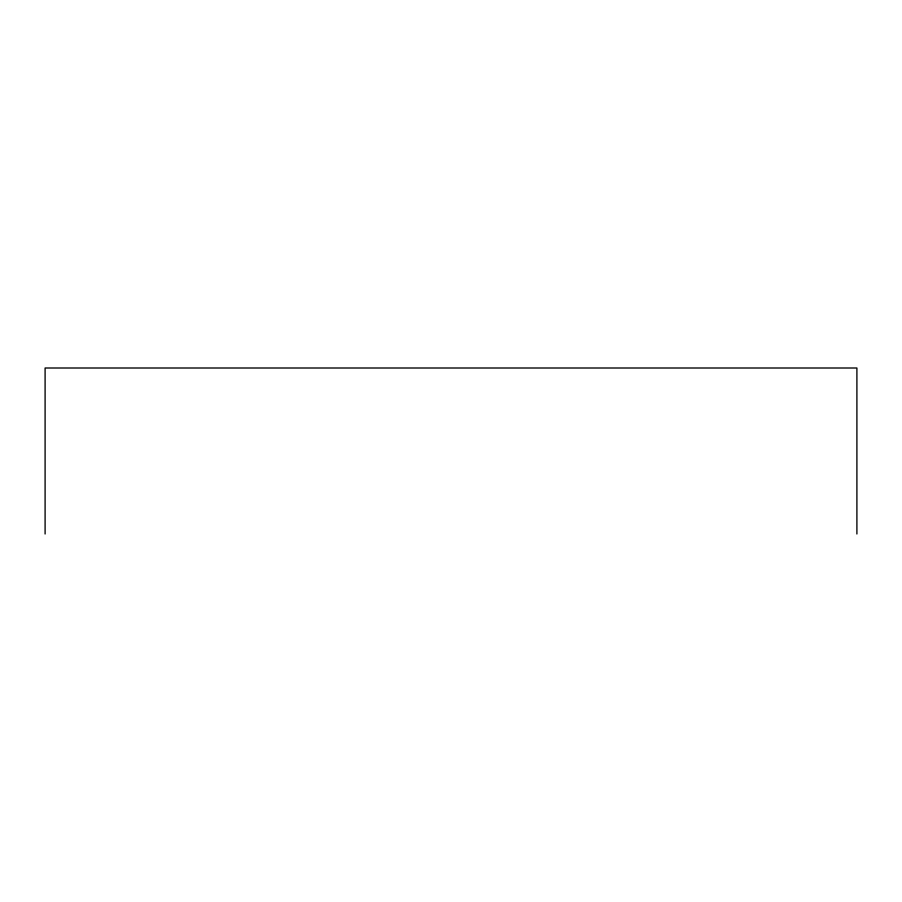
<?xml version="1.0" encoding="UTF-8"?>
<svg xmlns="http://www.w3.org/2000/svg" width="902" height="902" viewBox="0 0 902 902"><rect width="100%" height="100%" fill="white"/><g stroke="black" fill="none" stroke-linecap="round" stroke-linejoin="round"><path stroke-width="1.35" d="M856.9 533.995L856.9 368.005L45.1 368.005L45.1 533.995"/></g></svg>
